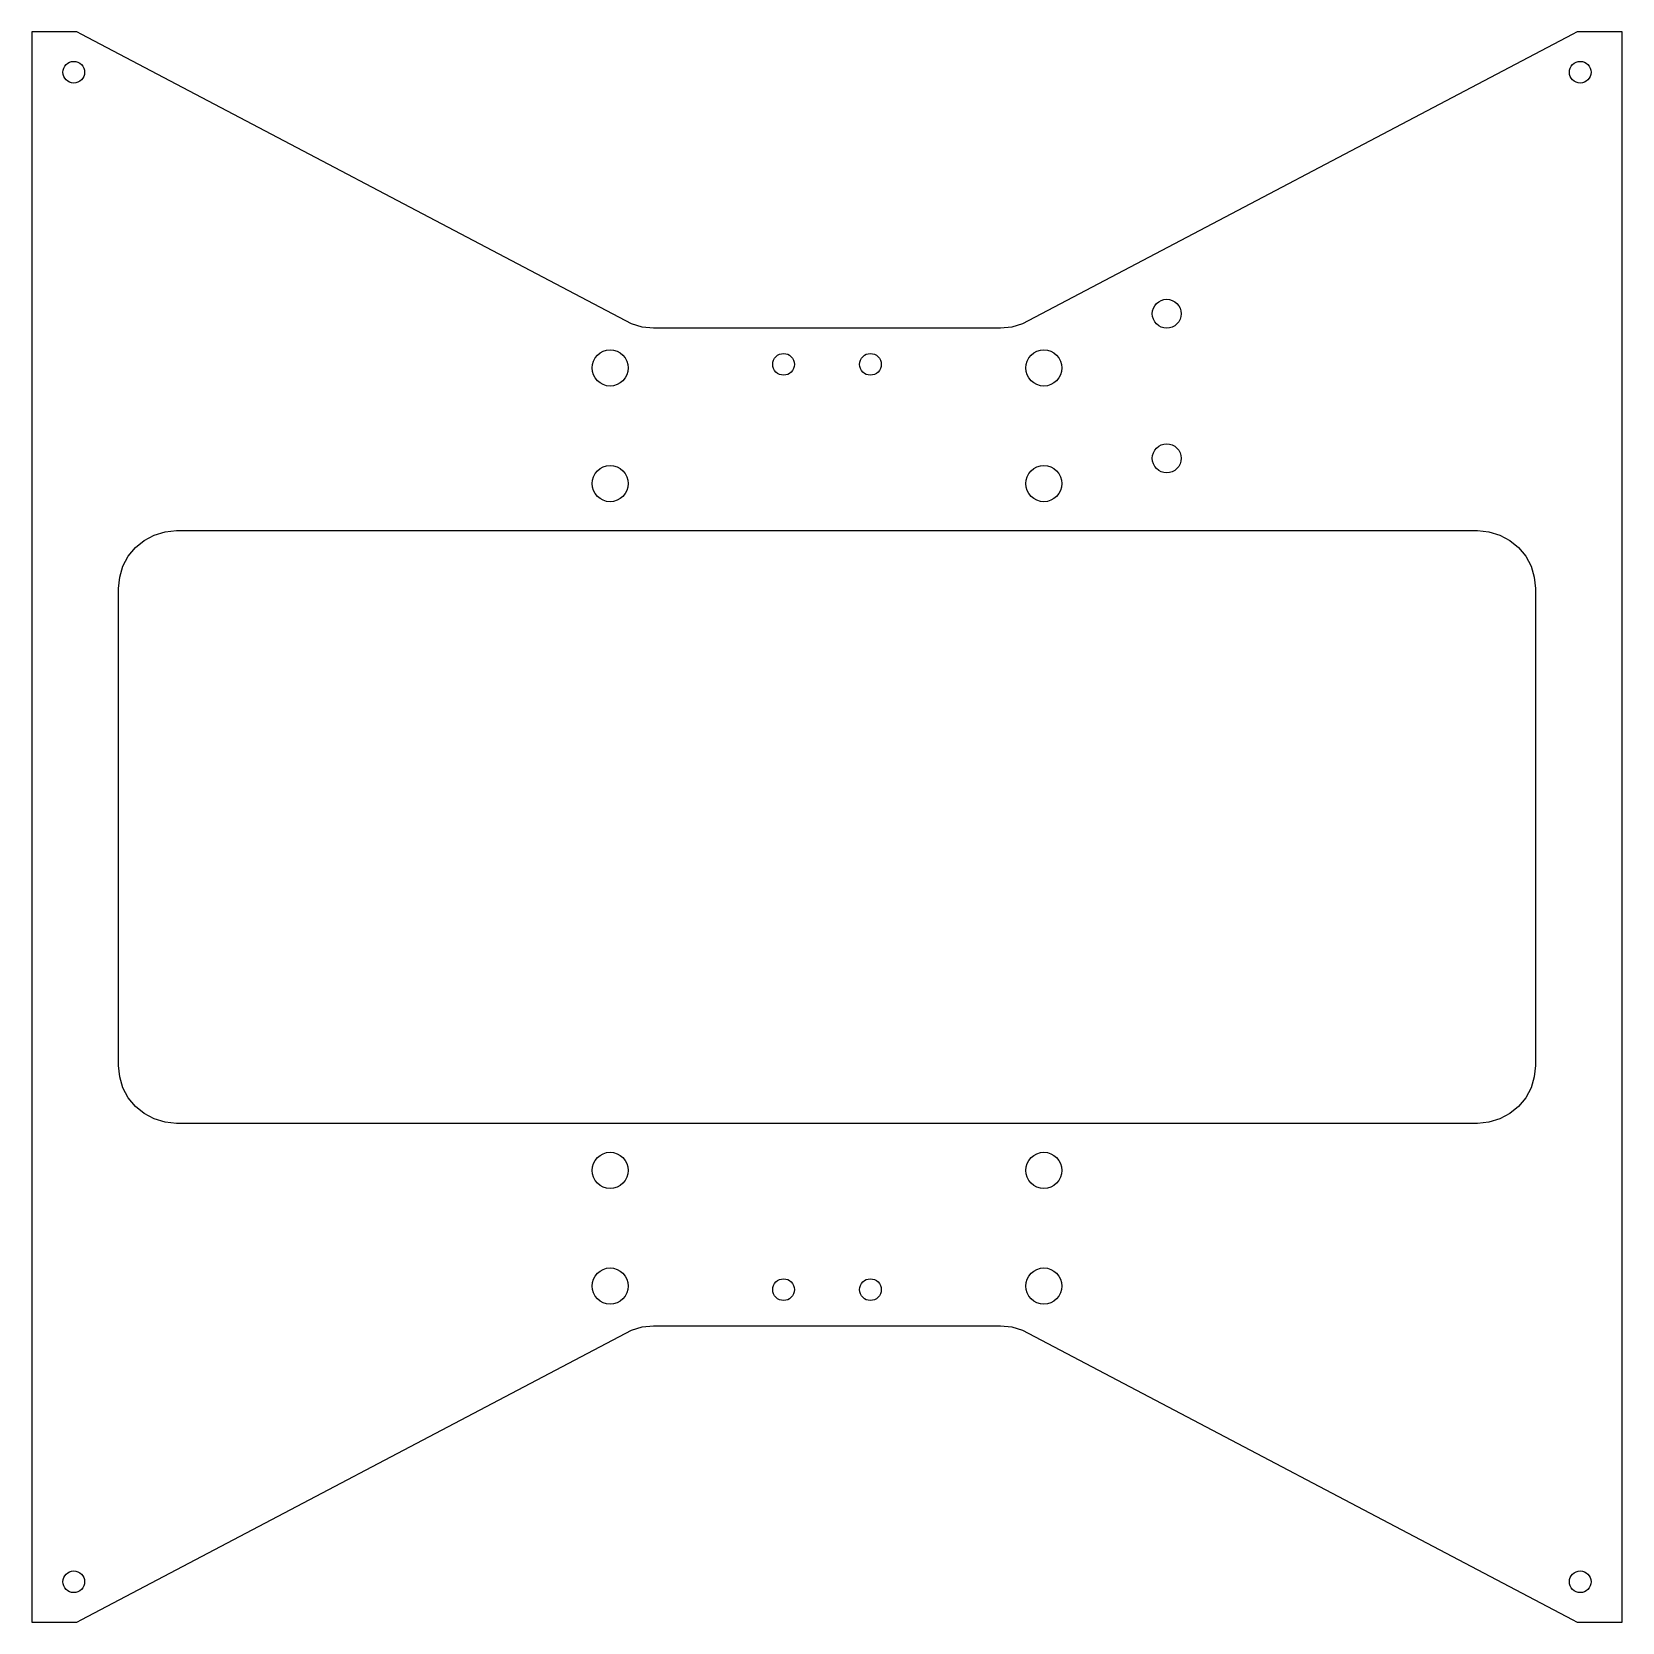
# Model space of a CAD drawing. Header units: metres. Extents: x -110 to 110, y -110 to 110.
import ezdxf

# ---------------------------------------------------------------- set-up
doc = ezdxf.new("R2010")
doc.units = ezdxf.units.M

msp = doc.modelspace()

# ---------------------------------------------------------------- linework, layer by layer
for p, q in [((-103.793, 110), (-110, 110)), ((-110, 110), (-110, -110)), ((-103.061, 109.609), (-103.793, 110)), ((-27.0615, 69.609), (-103.061, 109.609)), ((103.061, 109.609), (27.0615, 69.609)), ((103.793, 110), (103.061, 109.609)), ((110, 110), (103.793, 110)), ((110, -110), (110, 110)), ((-105.261, 105.461), (-105.033, 105.647)), ((-105.033, 105.647), (-104.774, 105.786)), ((-104.774, 105.786), (-104.493, 105.871)), ((-104.493, 105.871), (-104.2, 105.9)), ((-104.2, 105.9), (-103.907, 105.871)), ((-103.907, 105.871), (-103.626, 105.786)), ((-103.626, 105.786), (-103.367, 105.647)), ((-103.367, 105.647), (-103.139, 105.461)), ((103.139, 105.461), (103.367, 105.647)), ((103.367, 105.647), (103.626, 105.786)), ((103.626, 105.786), (103.907, 105.871)), ((103.907, 105.871), (104.2, 105.9)), ((104.2, 105.9), (104.493, 105.871)), ((104.493, 105.871), (104.774, 105.786)), ((104.774, 105.786), (105.033, 105.647)), ((105.033, 105.647), (105.261, 105.461)), ((-105.7, 104.4), (-105.671, 104.693)), ((-105.671, 104.107), (-105.7, 104.4)), ((-105.671, 104.693), (-105.586, 104.974)), ((-105.586, 103.826), (-105.671, 104.107)), ((-105.586, 104.974), (-105.447, 105.233)), ((-105.447, 103.567), (-105.586, 103.826)), ((-105.447, 105.233), (-105.261, 105.461)), ((-105.261, 103.339), (-105.447, 103.567)), ((-103.139, 105.461), (-102.953, 105.233)), ((-102.953, 103.567), (-103.139, 103.339)), ((-102.953, 105.233), (-102.814, 104.974)), ((-102.814, 103.826), (-102.953, 103.567)), ((-102.814, 104.974), (-102.729, 104.693)), ((-102.729, 104.107), (-102.814, 103.826)), ((-102.729, 104.693), (-102.7, 104.4)), ((-102.7, 104.4), (-102.729, 104.107)), ((102.7, 104.4), (102.729, 104.693)), ((102.729, 104.107), (102.7, 104.4)), ((102.729, 104.693), (102.814, 104.974)), ((102.814, 103.826), (102.729, 104.107)), ((102.814, 104.974), (102.953, 105.233)), ((102.953, 103.567), (102.814, 103.826)), ((102.953, 105.233), (103.139, 105.461)), ((103.139, 103.339), (102.953, 103.567)), ((105.261, 105.461), (105.447, 105.233)), ((105.447, 103.567), (105.261, 103.339)), ((105.447, 105.233), (105.586, 104.974)), ((105.586, 103.826), (105.447, 103.567)), ((105.586, 104.974), (105.671, 104.693)), ((105.671, 104.107), (105.586, 103.826)), ((105.671, 104.693), (105.7, 104.4)), ((105.7, 104.4), (105.671, 104.107)), ((-105.033, 103.153), (-105.261, 103.339)), ((-104.774, 103.014), (-105.033, 103.153)), ((-104.493, 102.929), (-104.774, 103.014)), ((-104.2, 102.9), (-104.493, 102.929)), ((-103.907, 102.929), (-104.2, 102.9)), ((-103.626, 103.014), (-103.907, 102.929)), ((-103.367, 103.153), (-103.626, 103.014)), ((-103.139, 103.339), (-103.367, 103.153)), ((103.367, 103.153), (103.139, 103.339)), ((103.626, 103.014), (103.367, 103.153)), ((103.907, 102.929), (103.626, 103.014)), ((104.2, 102.9), (103.907, 102.929)), ((104.493, 102.929), (104.2, 102.9)), ((104.774, 103.014), (104.493, 102.929)), ((105.033, 103.153), (104.774, 103.014)), ((105.261, 103.339), (105.033, 103.153)), ((45.5858, 72.4142), (45.8889, 72.6629)), ((45.8889, 72.6629), (46.2346, 72.8477)), ((46.2346, 72.8477), (46.6098, 72.9616)), ((46.6098, 72.9616), (47, 73)), ((47, 73), (47.3902, 72.9616)), ((47.3902, 72.9616), (47.7654, 72.8477)), ((47.7654, 72.8477), (48.1111, 72.6629)), ((48.1111, 72.6629), (48.4142, 72.4142)), ((45, 71), (45.0384, 71.3902)), ((45.0384, 70.6098), (45, 71)), ((45.0384, 71.3902), (45.1522, 71.7654)), ((45.1522, 70.2346), (45.0384, 70.6098)), ((45.1522, 71.7654), (45.3371, 72.1111)), ((45.3371, 72.1111), (45.5858, 72.4142)), ((48.4142, 72.4142), (48.6629, 72.1111)), ((48.6629, 72.1111), (48.8477, 71.7654)), ((48.8477, 71.7654), (48.9616, 71.3902)), ((48.9616, 70.6098), (48.8477, 70.2346)), ((48.9616, 71.3902), (49, 71)), ((49, 71), (48.9616, 70.6098)), ((-25.5607, 69.1537), (-27.0615, 69.609)), ((-24, 69), (-25.5607, 69.1537)), ((24, 69), (-24, 69)), ((25.5607, 69.1537), (24, 69)), ((27.0615, 69.609), (25.5607, 69.1537)), ((45.3371, 69.8889), (45.1522, 70.2346)), ((45.5858, 69.5858), (45.3371, 69.8889)), ((45.8889, 69.3371), (45.5858, 69.5858)), ((46.2346, 69.1522), (45.8889, 69.3371)), ((46.6098, 69.0384), (46.2346, 69.1522)), ((47, 69), (46.6098, 69.0384)), ((47.3902, 69.0384), (47, 69)), ((47.7654, 69.1522), (47.3902, 69.0384)), ((48.1111, 69.3371), (47.7654, 69.1522)), ((48.4142, 69.5858), (48.1111, 69.3371)), ((48.6629, 69.8889), (48.4142, 69.5858)), ((48.8477, 70.2346), (48.6629, 69.8889)), ((-32.5, 63.5), (-32.452, 63.9877)), ((-32.452, 63.9877), (-32.3097, 64.4567)), ((-32.3097, 64.4567), (-32.0787, 64.8889)), ((-32.0787, 64.8889), (-31.7678, 65.2678)), ((-31.7678, 65.2678), (-31.3889, 65.5787)), ((-31.3889, 65.5787), (-30.9567, 65.8097)), ((-30.9567, 65.8097), (-30.4877, 65.952)), ((-30.4877, 65.952), (-30, 66)), ((-30, 66), (-29.5123, 65.952)), ((-29.5123, 65.952), (-29.0433, 65.8097)), ((-29.0433, 65.8097), (-28.6111, 65.5787)), ((-28.6111, 65.5787), (-28.2322, 65.2678)), ((-28.2322, 65.2678), (-27.9213, 64.8889)), ((-27.9213, 64.8889), (-27.6903, 64.4567)), ((-27.6903, 64.4567), (-27.548, 63.9877)), ((-27.548, 63.9877), (-27.5, 63.5)), ((-7.5, 64), (-7.47118, 64.2926)), ((-7.47118, 63.7074), (-7.5, 64)), ((-7.47118, 64.2926), (-7.38582, 64.574)), ((-7.38582, 64.574), (-7.24719, 64.8334)), ((-7.24719, 64.8334), (-7.06065, 65.0607)), ((-7.06065, 65.0607), (-6.83334, 65.2472)), ((-6.83334, 65.2472), (-6.57402, 65.3858)), ((-6.57402, 65.3858), (-6.29263, 65.4712)), ((-6.29263, 65.4712), (-6, 65.5)), ((-6, 65.5), (-5.70735, 65.4712)), ((-5.70735, 65.4712), (-5.42596, 65.3858)), ((-5.42596, 65.3858), (-5.16664, 65.2472)), ((-5.16664, 65.2472), (-4.93933, 65.0607)), ((-4.93933, 65.0607), (-4.75279, 64.8334)), ((-4.75279, 64.8334), (-4.61417, 64.574)), ((-4.61417, 64.574), (-4.52881, 64.2926)), ((-4.52881, 64.2926), (-4.5, 64)), ((-4.5, 64), (-4.52881, 63.7074)), ((4.5, 64), (4.52881, 64.2926)), ((4.52881, 63.7074), (4.5, 64)), ((4.52881, 64.2926), (4.61417, 64.574)), ((4.61417, 64.574), (4.75279, 64.8334)), ((4.75279, 64.8334), (4.93933, 65.0607)), ((4.93933, 65.0607), (5.16664, 65.2472)), ((5.16664, 65.2472), (5.42596, 65.3858)), ((5.42596, 65.3858), (5.70735, 65.4712)), ((5.70735, 65.4712), (6, 65.5)), ((6, 65.5), (6.29263, 65.4712)), ((6.29263, 65.4712), (6.57402, 65.3858)), ((6.57402, 65.3858), (6.83334, 65.2472)), ((6.83334, 65.2472), (7.06065, 65.0607)), ((7.06065, 65.0607), (7.24719, 64.8334)), ((7.24719, 64.8334), (7.38582, 64.574)), ((7.38582, 64.574), (7.47118, 64.2926)), ((7.47118, 64.2926), (7.5, 64)), ((7.5, 64), (7.47118, 63.7074)), ((27.5, 63.5), (27.548, 63.9877)), ((27.548, 63.9877), (27.6903, 64.4567)), ((27.6903, 64.4567), (27.9213, 64.8889)), ((27.9213, 64.8889), (28.2322, 65.2678)), ((28.2322, 65.2678), (28.6111, 65.5787)), ((28.6111, 65.5787), (29.0433, 65.8097)), ((29.0433, 65.8097), (29.5123, 65.952)), ((29.5123, 65.952), (30, 66)), ((30, 66), (30.4877, 65.952)), ((30.4877, 65.952), (30.9567, 65.8097)), ((30.9567, 65.8097), (31.3889, 65.5787)), ((31.3889, 65.5787), (31.7678, 65.2678)), ((31.7678, 65.2678), (32.0787, 64.8889)), ((32.0787, 64.8889), (32.3097, 64.4567)), ((32.3097, 64.4567), (32.452, 63.9877)), ((32.452, 63.9877), (32.5, 63.5)), ((-32.452, 63.0123), (-32.5, 63.5)), ((-32.3097, 62.5433), (-32.452, 63.0123)), ((-32.0787, 62.1111), (-32.3097, 62.5433)), ((-31.7678, 61.7322), (-32.0787, 62.1111)), ((-31.3889, 61.4213), (-31.7678, 61.7322)), ((-28.2322, 61.7322), (-28.6111, 61.4213)), ((-27.9213, 62.1111), (-28.2322, 61.7322)), ((-27.6903, 62.5433), (-27.9213, 62.1111)), ((-27.548, 63.0123), (-27.6903, 62.5433)), ((-27.5, 63.5), (-27.548, 63.0123)), ((-7.38582, 63.426), (-7.47118, 63.7074)), ((-7.24719, 63.1666), (-7.38582, 63.426)), ((-7.06065, 62.9393), (-7.24719, 63.1666)), ((-6.83334, 62.7528), (-7.06065, 62.9393)), ((-6.57402, 62.6142), (-6.83334, 62.7528)), ((-6.29263, 62.5288), (-6.57402, 62.6142)), ((-6, 62.5), (-6.29263, 62.5288)), ((-5.70735, 62.5288), (-6, 62.5)), ((-5.42596, 62.6142), (-5.70735, 62.5288)), ((-5.16664, 62.7528), (-5.42596, 62.6142)), ((-4.93933, 62.9393), (-5.16664, 62.7528)), ((-4.75279, 63.1666), (-4.93933, 62.9393)), ((-4.61417, 63.426), (-4.75279, 63.1666)), ((-4.52881, 63.7074), (-4.61417, 63.426)), ((4.61417, 63.426), (4.52881, 63.7074)), ((4.75279, 63.1666), (4.61417, 63.426)), ((4.93933, 62.9393), (4.75279, 63.1666)), ((5.16664, 62.7528), (4.93933, 62.9393)), ((5.42596, 62.6142), (5.16664, 62.7528)), ((5.70735, 62.5288), (5.42596, 62.6142)), ((6, 62.5), (5.70735, 62.5288)), ((6.29263, 62.5288), (6, 62.5)), ((6.57402, 62.6142), (6.29263, 62.5288)), ((6.83334, 62.7528), (6.57402, 62.6142)), ((7.06065, 62.9393), (6.83334, 62.7528)), ((7.24719, 63.1666), (7.06065, 62.9393)), ((7.38582, 63.426), (7.24719, 63.1666)), ((7.47118, 63.7074), (7.38582, 63.426)), ((27.548, 63.0123), (27.5, 63.5)), ((27.6903, 62.5433), (27.548, 63.0123)), ((27.9213, 62.1111), (27.6903, 62.5433)), ((28.2322, 61.7322), (27.9213, 62.1111)), ((28.6111, 61.4213), (28.2322, 61.7322)), ((31.7678, 61.7322), (31.3889, 61.4213)), ((32.0787, 62.1111), (31.7678, 61.7322)), ((32.3097, 62.5433), (32.0787, 62.1111)), ((32.452, 63.0123), (32.3097, 62.5433)), ((32.5, 63.5), (32.452, 63.0123)), ((-30.9567, 61.1903), (-31.3889, 61.4213)), ((-30.4877, 61.048), (-30.9567, 61.1903)), ((-30, 61), (-30.4877, 61.048)), ((-29.5123, 61.048), (-30, 61)), ((-29.0433, 61.1903), (-29.5123, 61.048)), ((-28.6111, 61.4213), (-29.0433, 61.1903)), ((29.0433, 61.1903), (28.6111, 61.4213)), ((29.5123, 61.048), (29.0433, 61.1903)), ((30, 61), (29.5123, 61.048)), ((30.4877, 61.048), (30, 61)), ((30.9567, 61.1903), (30.4877, 61.048)), ((31.3889, 61.4213), (30.9567, 61.1903)), ((45.8889, 52.6629), (46.2346, 52.8477)), ((46.2346, 52.8477), (46.6098, 52.9616)), ((46.6098, 52.9616), (47, 53)), ((47, 53), (47.3902, 52.9616)), ((47.3902, 52.9616), (47.7654, 52.8477)), ((47.7654, 52.8477), (48.1111, 52.6629)), ((45, 51), (45.0384, 51.3902)), ((45.0384, 50.6098), (45, 51)), ((45.0384, 51.3902), (45.1522, 51.7654)), ((45.1522, 50.2346), (45.0384, 50.6098)), ((45.1522, 51.7654), (45.3371, 52.1111)), ((45.3371, 52.1111), (45.5858, 52.4142)), ((45.5858, 52.4142), (45.8889, 52.6629)), ((48.1111, 52.6629), (48.4142, 52.4142)), ((48.4142, 52.4142), (48.6629, 52.1111)), ((48.6629, 52.1111), (48.8477, 51.7654)), ((48.8477, 51.7654), (48.9616, 51.3902)), ((48.9616, 50.6098), (48.8477, 50.2346)), ((48.9616, 51.3902), (49, 51)), ((49, 51), (48.9616, 50.6098)), ((-32.452, 47.9877), (-32.3097, 48.4567)), ((-32.3097, 48.4567), (-32.0787, 48.8889)), ((-32.0787, 48.8889), (-31.7678, 49.2678)), ((-31.7678, 49.2678), (-31.3889, 49.5787)), ((-31.3889, 49.5787), (-30.9567, 49.8097)), ((-30.9567, 49.8097), (-30.4877, 49.952)), ((-30.4877, 49.952), (-30, 50)), ((-30, 50), (-29.5123, 49.952)), ((-29.5123, 49.952), (-29.0433, 49.8097)), ((-29.0433, 49.8097), (-28.6111, 49.5787)), ((-28.6111, 49.5787), (-28.2322, 49.2678)), ((-28.2322, 49.2678), (-27.9213, 48.8889)), ((-27.9213, 48.8889), (-27.6903, 48.4567)), ((-27.6903, 48.4567), (-27.548, 47.9877)), ((27.548, 47.9877), (27.6903, 48.4567)), ((27.6903, 48.4567), (27.9213, 48.8889)), ((27.9213, 48.8889), (28.2322, 49.2678)), ((28.2322, 49.2678), (28.6111, 49.5787)), ((28.6111, 49.5787), (29.0433, 49.8097)), ((29.0433, 49.8097), (29.5123, 49.952)), ((29.5123, 49.952), (30, 50)), ((30, 50), (30.4877, 49.952)), ((30.4877, 49.952), (30.9567, 49.8097)), ((30.9567, 49.8097), (31.3889, 49.5787)), ((31.3889, 49.5787), (31.7678, 49.2678)), ((31.7678, 49.2678), (32.0787, 48.8889)), ((32.0787, 48.8889), (32.3097, 48.4567)), ((32.3097, 48.4567), (32.452, 47.9877)), ((45.3371, 49.8889), (45.1522, 50.2346)), ((45.5858, 49.5858), (45.3371, 49.8889)), ((45.8889, 49.3371), (45.5858, 49.5858)), ((46.2346, 49.1522), (45.8889, 49.3371)), ((46.6098, 49.0384), (46.2346, 49.1522)), ((47, 49), (46.6098, 49.0384)), ((47.3902, 49.0384), (47, 49)), ((47.7654, 49.1522), (47.3902, 49.0384)), ((48.1111, 49.3371), (47.7654, 49.1522)), ((48.4142, 49.5858), (48.1111, 49.3371)), ((48.6629, 49.8889), (48.4142, 49.5858)), ((48.8477, 50.2346), (48.6629, 49.8889)), ((-32.5, 47.5), (-32.452, 47.9877)), ((-32.452, 47.0123), (-32.5, 47.5)), ((-32.3097, 46.5433), (-32.452, 47.0123)), ((-32.0787, 46.1111), (-32.3097, 46.5433)), ((-27.6903, 46.5433), (-27.9213, 46.1111)), ((-27.548, 47.0123), (-27.6903, 46.5433)), ((-27.548, 47.9877), (-27.5, 47.5)), ((-27.5, 47.5), (-27.548, 47.0123)), ((27.5, 47.5), (27.548, 47.9877)), ((27.548, 47.0123), (27.5, 47.5)), ((27.6903, 46.5433), (27.548, 47.0123)), ((27.9213, 46.1111), (27.6903, 46.5433)), ((32.3097, 46.5433), (32.0787, 46.1111)), ((32.452, 47.0123), (32.3097, 46.5433)), ((32.452, 47.9877), (32.5, 47.5)), ((32.5, 47.5), (32.452, 47.0123)), ((-31.7678, 45.7322), (-32.0787, 46.1111)), ((-31.3889, 45.4213), (-31.7678, 45.7322)), ((-30.9567, 45.1903), (-31.3889, 45.4213)), ((-30.4877, 45.048), (-30.9567, 45.1903)), ((-30, 45), (-30.4877, 45.048)), ((-29.5123, 45.048), (-30, 45)), ((-29.0433, 45.1903), (-29.5123, 45.048)), ((-28.6111, 45.4213), (-29.0433, 45.1903)), ((-28.2322, 45.7322), (-28.6111, 45.4213)), ((-27.9213, 46.1111), (-28.2322, 45.7322)), ((28.2322, 45.7322), (27.9213, 46.1111)), ((28.6111, 45.4213), (28.2322, 45.7322)), ((29.0433, 45.1903), (28.6111, 45.4213)), ((29.5123, 45.048), (29.0433, 45.1903)), ((30, 45), (29.5123, 45.048)), ((30.4877, 45.048), (30, 45)), ((30.9567, 45.1903), (30.4877, 45.048)), ((31.3889, 45.4213), (30.9567, 45.1903)), ((31.7678, 45.7322), (31.3889, 45.4213)), ((32.0787, 46.1111), (31.7678, 45.7322)), ((-95.6568, 38.6568), (-94.4446, 39.6517)), ((-94.4446, 39.6517), (-93.0615, 40.391)), ((-93.0615, 40.391), (-91.5607, 40.8463)), ((-91.5607, 40.8463), (-90, 41)), ((-90, 41), (90, 41)), ((90, 41), (91.5607, 40.8463)), ((91.5607, 40.8463), (93.0615, 40.391)), ((93.0615, 40.391), (94.4446, 39.6517)), ((94.4446, 39.6517), (95.6568, 38.6568)), ((-97.391, 36.0615), (-96.6517, 37.4445)), ((-96.6517, 37.4445), (-95.6568, 38.6568)), ((95.6568, 38.6568), (96.6517, 37.4445)), ((96.6517, 37.4445), (97.391, 36.0615)), ((-97.8463, 34.5607), (-97.391, 36.0615)), ((97.391, 36.0615), (97.8463, 34.5607)), ((-98, 33), (-97.8463, 34.5607)), ((97.8463, 34.5607), (98, 33)), ((-98, -33), (-98, 33)), ((98, 33), (98, -33)), ((-97.8463, -34.5607), (-98, -33)), ((98, -33), (97.8463, -34.5607)), ((-97.391, -36.0615), (-97.8463, -34.5607)), ((97.8463, -34.5607), (97.391, -36.0615)), ((-96.6517, -37.4445), (-97.391, -36.0615)), ((97.391, -36.0615), (96.6517, -37.4445)), ((-95.6568, -38.6568), (-96.6517, -37.4445)), ((-94.4446, -39.6517), (-95.6568, -38.6568)), ((95.6568, -38.6568), (94.4446, -39.6517)), ((96.6517, -37.4445), (95.6568, -38.6568)), ((-93.0615, -40.391), (-94.4446, -39.6517)), ((-91.5607, -40.8463), (-93.0615, -40.391)), ((-90, -41), (-91.5607, -40.8463)), ((90, -41), (-90, -41)), ((91.5607, -40.8463), (90, -41)), ((93.0615, -40.391), (91.5607, -40.8463)), ((94.4446, -39.6517), (93.0615, -40.391)), ((-32.3097, -46.5433), (-32.0787, -46.1111)), ((-32.0787, -46.1111), (-31.7678, -45.7322)), ((-31.7678, -45.7322), (-31.3889, -45.4213)), ((-31.3889, -45.4213), (-30.9567, -45.1903)), ((-30.9567, -45.1903), (-30.4877, -45.048)), ((-30.4877, -45.048), (-30, -45)), ((-30, -45), (-29.5123, -45.048)), ((-29.5123, -45.048), (-29.0433, -45.1903)), ((-29.0433, -45.1903), (-28.6111, -45.4213)), ((-28.6111, -45.4213), (-28.2322, -45.7322)), ((-28.2322, -45.7322), (-27.9213, -46.1111)), ((-27.9213, -46.1111), (-27.6903, -46.5433)), ((27.6903, -46.5433), (27.9213, -46.1111)), ((27.9213, -46.1111), (28.2322, -45.7322)), ((28.2322, -45.7322), (28.6111, -45.4213)), ((28.6111, -45.4213), (29.0433, -45.1903)), ((29.0433, -45.1903), (29.5123, -45.048)), ((29.5123, -45.048), (30, -45)), ((30, -45), (30.4877, -45.048)), ((30.4877, -45.048), (30.9567, -45.1903)), ((30.9567, -45.1903), (31.3889, -45.4213)), ((31.3889, -45.4213), (31.7678, -45.7322)), ((31.7678, -45.7322), (32.0787, -46.1111)), ((32.0787, -46.1111), (32.3097, -46.5433)), ((-32.5, -47.5), (-32.452, -47.0123)), ((-32.452, -47.9877), (-32.5, -47.5)), ((-32.452, -47.0123), (-32.3097, -46.5433)), ((-32.3097, -48.4567), (-32.452, -47.9877)), ((-27.6903, -46.5433), (-27.548, -47.0123)), ((-27.548, -47.9877), (-27.6903, -48.4567)), ((-27.548, -47.0123), (-27.5, -47.5)), ((-27.5, -47.5), (-27.548, -47.9877)), ((27.5, -47.5), (27.548, -47.0123)), ((27.548, -47.9877), (27.5, -47.5)), ((27.548, -47.0123), (27.6903, -46.5433)), ((27.6903, -48.4567), (27.548, -47.9877)), ((32.3097, -46.5433), (32.452, -47.0123)), ((32.452, -47.9877), (32.3097, -48.4567)), ((32.452, -47.0123), (32.5, -47.5)), ((32.5, -47.5), (32.452, -47.9877)), ((-32.0787, -48.8889), (-32.3097, -48.4567)), ((-31.7678, -49.2678), (-32.0787, -48.8889)), ((-31.3889, -49.5787), (-31.7678, -49.2678)), ((-30.9567, -49.8097), (-31.3889, -49.5787)), ((-30.4877, -49.952), (-30.9567, -49.8097)), ((-30, -50), (-30.4877, -49.952)), ((-29.5123, -49.952), (-30, -50)), ((-29.0433, -49.8097), (-29.5123, -49.952)), ((-28.6111, -49.5787), (-29.0433, -49.8097)), ((-28.2322, -49.2678), (-28.6111, -49.5787)), ((-27.9213, -48.8889), (-28.2322, -49.2678)), ((-27.6903, -48.4567), (-27.9213, -48.8889)), ((27.9213, -48.8889), (27.6903, -48.4567)), ((28.2322, -49.2678), (27.9213, -48.8889)), ((28.6111, -49.5787), (28.2322, -49.2678)), ((29.0433, -49.8097), (28.6111, -49.5787)), ((29.5123, -49.952), (29.0433, -49.8097)), ((30, -50), (29.5123, -49.952)), ((30.4877, -49.952), (30, -50)), ((30.9567, -49.8097), (30.4877, -49.952)), ((31.3889, -49.5787), (30.9567, -49.8097)), ((31.7678, -49.2678), (31.3889, -49.5787)), ((32.0787, -48.8889), (31.7678, -49.2678)), ((32.3097, -48.4567), (32.0787, -48.8889)), ((-31.7678, -61.7322), (-31.3889, -61.4213)), ((-31.3889, -61.4213), (-30.9567, -61.1903)), ((-30.9567, -61.1903), (-30.4877, -61.048)), ((-30.4877, -61.048), (-30, -61)), ((-30, -61), (-29.5123, -61.048)), ((-29.5123, -61.048), (-29.0433, -61.1903)), ((-29.0433, -61.1903), (-28.6111, -61.4213)), ((-28.6111, -61.4213), (-28.2322, -61.7322)), ((28.2322, -61.7322), (28.6111, -61.4213)), ((28.6111, -61.4213), (29.0433, -61.1903)), ((29.0433, -61.1903), (29.5123, -61.048)), ((29.5123, -61.048), (30, -61)), ((30, -61), (30.4877, -61.048)), ((30.4877, -61.048), (30.9567, -61.1903)), ((30.9567, -61.1903), (31.3889, -61.4213)), ((31.3889, -61.4213), (31.7678, -61.7322)), ((-32.5, -63.5), (-32.452, -63.0123)), ((-32.452, -63.9877), (-32.5, -63.5)), ((-32.452, -63.0123), (-32.3097, -62.5433)), ((-32.3097, -62.5433), (-32.0787, -62.1111)), ((-32.0787, -62.1111), (-31.7678, -61.7322)), ((-28.2322, -61.7322), (-27.9213, -62.1111)), ((-27.9213, -62.1111), (-27.6903, -62.5433)), ((-27.6903, -62.5433), (-27.548, -63.0123)), ((-27.548, -63.0123), (-27.5, -63.5)), ((-27.5, -63.5), (-27.548, -63.9877)), ((-7.5, -64), (-7.47118, -63.7074)), ((-7.47118, -63.7074), (-7.38582, -63.426)), ((-7.38582, -63.426), (-7.24719, -63.1666)), ((-7.24719, -63.1666), (-7.06065, -62.9393)), ((-7.06065, -62.9393), (-6.83334, -62.7528)), ((-6.83334, -62.7528), (-6.57402, -62.6142)), ((-6.57402, -62.6142), (-6.29263, -62.5288)), ((-6.29263, -62.5288), (-6, -62.5)), ((-6, -62.5), (-5.70735, -62.5288)), ((-5.70735, -62.5288), (-5.42596, -62.6142)), ((-5.42596, -62.6142), (-5.16664, -62.7528)), ((-5.16664, -62.7528), (-4.93933, -62.9393)), ((-4.93933, -62.9393), (-4.75279, -63.1666)), ((-4.75279, -63.1666), (-4.61417, -63.426)), ((-4.61417, -63.426), (-4.52881, -63.7074)), ((-4.52881, -63.7074), (-4.5, -64)), ((4.5, -64), (4.52881, -63.7074)), ((4.52881, -63.7074), (4.61417, -63.426)), ((4.61417, -63.426), (4.75279, -63.1666)), ((4.75279, -63.1666), (4.93933, -62.9393)), ((4.93933, -62.9393), (5.16664, -62.7528)), ((5.16664, -62.7528), (5.42596, -62.6142)), ((5.42596, -62.6142), (5.70735, -62.5288)), ((5.70735, -62.5288), (6, -62.5)), ((6, -62.5), (6.29263, -62.5288)), ((6.29263, -62.5288), (6.57402, -62.6142)), ((6.57402, -62.6142), (6.83334, -62.7528)), ((6.83334, -62.7528), (7.06065, -62.9393)), ((7.06065, -62.9393), (7.24719, -63.1666)), ((7.24719, -63.1666), (7.38582, -63.426)), ((7.38582, -63.426), (7.47118, -63.7074)), ((7.47118, -63.7074), (7.5, -64)), ((27.5, -63.5), (27.548, -63.0123)), ((27.548, -63.9877), (27.5, -63.5)), ((27.548, -63.0123), (27.6903, -62.5433)), ((27.6903, -62.5433), (27.9213, -62.1111)), ((27.9213, -62.1111), (28.2322, -61.7322)), ((31.7678, -61.7322), (32.0787, -62.1111)), ((32.0787, -62.1111), (32.3097, -62.5433)), ((32.3097, -62.5433), (32.452, -63.0123)), ((32.452, -63.0123), (32.5, -63.5)), ((32.5, -63.5), (32.452, -63.9877)), ((-32.3097, -64.4567), (-32.452, -63.9877)), ((-32.0787, -64.8889), (-32.3097, -64.4567)), ((-31.7678, -65.2678), (-32.0787, -64.8889)), ((-31.3889, -65.5787), (-31.7678, -65.2678)), ((-30.9567, -65.8097), (-31.3889, -65.5787)), ((-30.4877, -65.952), (-30.9567, -65.8097)), ((-30, -66), (-30.4877, -65.952)), ((-29.5123, -65.952), (-30, -66)), ((-29.0433, -65.8097), (-29.5123, -65.952)), ((-28.6111, -65.5787), (-29.0433, -65.8097)), ((-28.2322, -65.2678), (-28.6111, -65.5787)), ((-27.9213, -64.8889), (-28.2322, -65.2678)), ((-27.6903, -64.4567), (-27.9213, -64.8889)), ((-27.548, -63.9877), (-27.6903, -64.4567)), ((-7.47118, -64.2926), (-7.5, -64)), ((-7.38582, -64.574), (-7.47118, -64.2926)), ((-7.24719, -64.8334), (-7.38582, -64.574)), ((-7.06065, -65.0607), (-7.24719, -64.8334)), ((-6.83334, -65.2472), (-7.06065, -65.0607)), ((-6.57402, -65.3858), (-6.83334, -65.2472)), ((-6.29263, -65.4712), (-6.57402, -65.3858)), ((-6, -65.5), (-6.29263, -65.4712)), ((-5.70735, -65.4712), (-6, -65.5)), ((-5.42596, -65.3858), (-5.70735, -65.4712)), ((-5.16664, -65.2472), (-5.42596, -65.3858)), ((-4.93933, -65.0607), (-5.16664, -65.2472)), ((-4.75279, -64.8334), (-4.93933, -65.0607)), ((-4.61417, -64.574), (-4.75279, -64.8334)), ((-4.52881, -64.2926), (-4.61417, -64.574)), ((-4.5, -64), (-4.52881, -64.2926)), ((4.52881, -64.2926), (4.5, -64)), ((4.61417, -64.574), (4.52881, -64.2926)), ((4.75279, -64.8334), (4.61417, -64.574)), ((4.93933, -65.0607), (4.75279, -64.8334)), ((5.16664, -65.2472), (4.93933, -65.0607)), ((5.42596, -65.3858), (5.16664, -65.2472)), ((5.70735, -65.4712), (5.42596, -65.3858)), ((6, -65.5), (5.70735, -65.4712)), ((6.29263, -65.4712), (6, -65.5)), ((6.57402, -65.3858), (6.29263, -65.4712)), ((6.83334, -65.2472), (6.57402, -65.3858)), ((7.06065, -65.0607), (6.83334, -65.2472)), ((7.24719, -64.8334), (7.06065, -65.0607)), ((7.38582, -64.574), (7.24719, -64.8334)), ((7.47118, -64.2926), (7.38582, -64.574)), ((7.5, -64), (7.47118, -64.2926)), ((27.6903, -64.4567), (27.548, -63.9877)), ((27.9213, -64.8889), (27.6903, -64.4567)), ((28.2322, -65.2678), (27.9213, -64.8889)), ((28.6111, -65.5787), (28.2322, -65.2678)), ((29.0433, -65.8097), (28.6111, -65.5787)), ((29.5123, -65.952), (29.0433, -65.8097)), ((30, -66), (29.5123, -65.952)), ((30.4877, -65.952), (30, -66)), ((30.9567, -65.8097), (30.4877, -65.952)), ((31.3889, -65.5787), (30.9567, -65.8097)), ((31.7678, -65.2678), (31.3889, -65.5787)), ((32.0787, -64.8889), (31.7678, -65.2678)), ((32.3097, -64.4567), (32.0787, -64.8889)), ((32.452, -63.9877), (32.3097, -64.4567)), ((-103.061, -109.609), (-27.0615, -69.609)), ((-27.0615, -69.609), (-25.5607, -69.1537)), ((-25.5607, -69.1537), (-24, -69)), ((-24, -69), (24, -69)), ((24, -69), (25.5607, -69.1537)), ((25.5607, -69.1537), (27.0615, -69.609)), ((27.0615, -69.609), (103.061, -109.609)), ((-105.447, -103.567), (-105.261, -103.339)), ((-105.261, -103.339), (-105.033, -103.153)), ((-105.033, -103.153), (-104.774, -103.014)), ((-104.774, -103.014), (-104.493, -102.929)), ((-104.493, -102.929), (-104.2, -102.9)), ((-104.2, -102.9), (-103.907, -102.929)), ((-103.907, -102.929), (-103.626, -103.014)), ((-103.626, -103.014), (-103.367, -103.153)), ((-103.367, -103.153), (-103.139, -103.339)), ((-103.139, -103.339), (-102.953, -103.567)), ((102.953, -103.567), (103.139, -103.339)), ((103.139, -103.339), (103.367, -103.153)), ((103.367, -103.153), (103.626, -103.014)), ((103.626, -103.014), (103.907, -102.929)), ((103.907, -102.929), (104.2, -102.9)), ((104.2, -102.9), (104.493, -102.929)), ((104.493, -102.929), (104.774, -103.014)), ((104.774, -103.014), (105.033, -103.153)), ((105.033, -103.153), (105.261, -103.339)), ((105.261, -103.339), (105.447, -103.567)), ((-105.7, -104.4), (-105.671, -104.107)), ((-105.671, -104.693), (-105.7, -104.4)), ((-105.671, -104.107), (-105.586, -103.826)), ((-105.586, -104.974), (-105.671, -104.693)), ((-105.586, -103.826), (-105.447, -103.567)), ((-105.447, -105.233), (-105.586, -104.974)), ((-105.261, -105.461), (-105.447, -105.233)), ((-105.033, -105.647), (-105.261, -105.461)), ((-103.139, -105.461), (-103.367, -105.647)), ((-102.953, -105.233), (-103.139, -105.461)), ((-102.953, -103.567), (-102.814, -103.826)), ((-102.814, -104.974), (-102.953, -105.233)), ((-102.814, -103.826), (-102.729, -104.107)), ((-102.729, -104.693), (-102.814, -104.974)), ((-102.729, -104.107), (-102.7, -104.4)), ((-102.7, -104.4), (-102.729, -104.693)), ((102.7, -104.4), (102.729, -104.107)), ((102.729, -104.693), (102.7, -104.4)), ((102.729, -104.107), (102.814, -103.826)), ((102.814, -104.974), (102.729, -104.693)), ((102.814, -103.826), (102.953, -103.567)), ((102.953, -105.233), (102.814, -104.974)), ((103.139, -105.461), (102.953, -105.233)), ((103.367, -105.647), (103.139, -105.461)), ((105.261, -105.461), (105.033, -105.647)), ((105.447, -105.233), (105.261, -105.461)), ((105.447, -103.567), (105.586, -103.826)), ((105.586, -104.974), (105.447, -105.233)), ((105.586, -103.826), (105.671, -104.107)), ((105.671, -104.693), (105.586, -104.974)), ((105.671, -104.107), (105.7, -104.4)), ((105.7, -104.4), (105.671, -104.693)), ((-104.774, -105.786), (-105.033, -105.647)), ((-104.493, -105.871), (-104.774, -105.786)), ((-104.2, -105.9), (-104.493, -105.871)), ((-103.907, -105.871), (-104.2, -105.9)), ((-103.626, -105.786), (-103.907, -105.871)), ((-103.367, -105.647), (-103.626, -105.786)), ((103.626, -105.786), (103.367, -105.647)), ((103.907, -105.871), (103.626, -105.786)), ((104.2, -105.9), (103.907, -105.871)), ((104.493, -105.871), (104.2, -105.9)), ((104.774, -105.786), (104.493, -105.871)), ((105.033, -105.647), (104.774, -105.786)), ((-110, -110), (-103.793, -110)), ((-103.793, -110), (-103.061, -109.609)), ((103.061, -109.609), (103.793, -110)), ((103.793, -110), (110, -110))]:
    msp.add_line(p, q)

doc.saveas('drawing.dxf')
